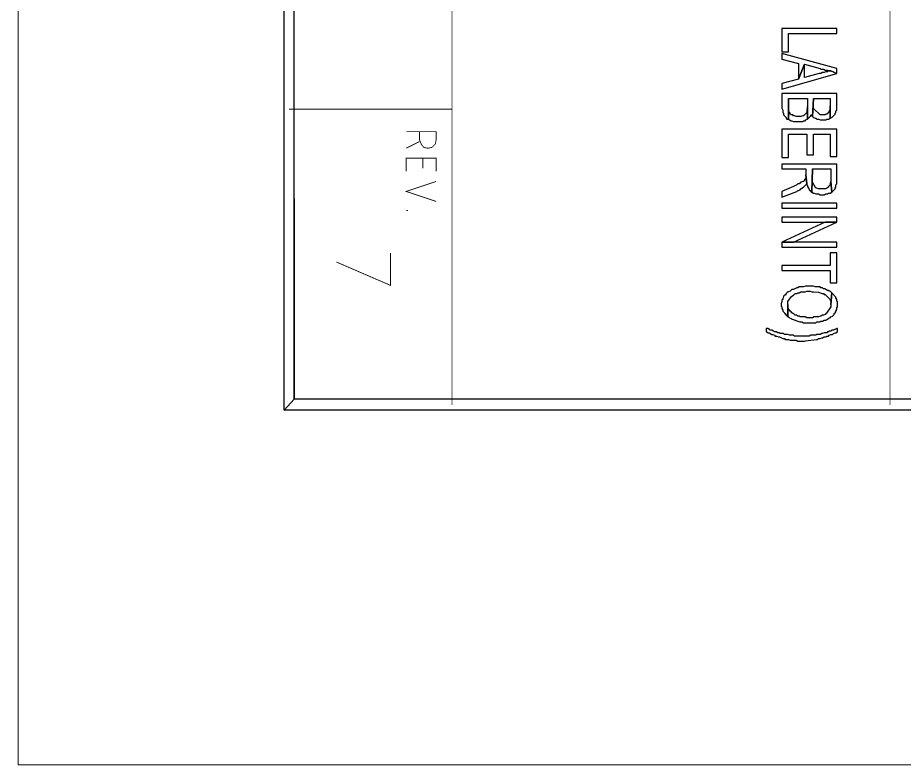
# Model space of a CAD drawing. Extents: x 0.1 to 11.6, y 0.2 to 16.4.
# Drawn here: x 0.125 to 1.014, y 0.187 to 0.937 of the extents above; entities that cross this region are included whole.
import ezdxf

# ---------------------------------------------------------------- set-up
doc = ezdxf.new("R2010")
doc.units = 0
doc.header["$MEASUREMENT"] = 0

msp = doc.modelspace()

# ---------------------------------------------------------------- linework, layer by layer
at = {"color": 0, "const_width": 0.000833}
msp.add_lwpolyline([(0.125, 0.1875), (11.5667, 0.1875), (11.5667, 16.3633), (0.125, 16.3633), (0.125, 0.1875)], close=True, dxfattribs=at)
at = {"color": 0}
for points in [[(0.401693, 16.04), (0.391656, 16.05), (0.401693, 0.554144)], [(0.391656, 16.05), (0.401693, 0.554144), (0.391656, 0.543294)], [(0.945856, 0.920844), (0.945856, 0.925836), (0.890842, 0.925836), (0.890842, 0.902507), (0.897515, 0.902507), (0.897515, 0.920844)], [(0.945856, 0.880806), (0.945856, 0.885796), (0.890842, 0.900825), (0.890842, 0.894965), (0.907497, 0.890842), (0.907497, 0.875), (0.913357, 0.889974), (0.929144, 0.885796), (0.930012, 0.884983), (0.932508, 0.884983), (0.93419, 0.884169), (0.936686, 0.884169), (0.938314, 0.883301), (0.939996, 0.883301)], [(0.945856, 0.880806), (0.939996, 0.883301), (0.9375, 0.883301), (0.936686, 0.882488), (0.935004, 0.882488), (0.933322, 0.881674), (0.93164, 0.881674), (0.930012, 0.880806), (0.928331, 0.880806), (0.913357, 0.876628), (0.913357, 0.889974), (0.907497, 0.875), (0.890842, 0.870822), (0.890842, 0.864963)], [(0.945856, 0.846625), (0.945856, 0.86084), (0.890842, 0.86084), (0.890842, 0.845811), (0.891656, 0.844129), (0.891656, 0.841635), (0.892524, 0.840821), (0.892524, 0.839139), (0.895019, 0.836643), (0.895019, 0.835829), (0.895833, 0.834961), (0.897515, 0.834961), (0.897515, 0.855794), (0.916667, 0.855794), (0.916667, 0.834961), (0.919163, 0.837511), (0.919976, 0.838325), (0.919976, 0.839139), (0.921658, 0.837511), (0.922526, 0.855794), (0.939182, 0.855794), (0.939182, 0.835829), (0.94081, 0.836643), (0.944174, 0.840007), (0.944174, 0.840821), (0.944988, 0.841635), (0.944988, 0.843317), (0.945856, 0.844129), (0.945856, 0.845811)], [(0.916667, 0.834961), (0.916667, 0.847493), (0.916667, 0.845811), (0.915853, 0.844129), (0.915853, 0.841635), (0.912489, 0.838325), (0.911675, 0.838325), (0.909993, 0.837511), (0.905003, 0.837511), (0.903321, 0.838325), (0.902507, 0.838325), (0.901693, 0.839139), (0.900011, 0.839139), (0.899143, 0.840007), (0.899143, 0.840821), (0.898329, 0.841635), (0.897515, 0.843317), (0.897515, 0.855794), (0.897515, 0.834961), (0.898329, 0.834147), (0.900011, 0.833333), (0.900825, 0.833333), (0.902507, 0.832465), (0.911675, 0.832465), (0.912489, 0.833333), (0.914171, 0.833333), (0.914985, 0.834147)], [(0.939182, 0.835829), (0.939182, 0.848307), (0.939182, 0.844129), (0.938314, 0.843317), (0.938314, 0.842503), (0.935818, 0.840007), (0.935004, 0.840007), (0.93419, 0.839139), (0.930826, 0.839139), (0.929363, 0.839247), (0.922743, 0.845215), (0.922526, 0.846625), (0.922526, 0.855794), (0.921658, 0.837511), (0.922526, 0.836643), (0.924154, 0.835829), (0.925022, 0.835829), (0.925836, 0.834961), (0.927518, 0.834961), (0.929144, 0.834147), (0.935004, 0.834147), (0.935818, 0.834961), (0.9375, 0.834961), (0.939182, 0.835829)], [(0.945856, 0.797472), (0.945856, 0.824978), (0.890842, 0.824978), (0.890842, 0.796658), (0.897515, 0.796658), (0.897515, 0.819988), (0.915853, 0.819988), (0.915853, 0.799154), (0.922526, 0.799154), (0.922526, 0.819988), (0.939182, 0.819988), (0.939182, 0.797472)], [(0.945856, 0.773329), (0.945856, 0.789985), (0.890842, 0.789985), (0.890842, 0.784993), (0.914985, 0.784993), (0.914985, 0.779135), (0.915853, 0.769965), (0.915853, 0.769151), (0.916667, 0.768338), (0.916667, 0.767469), (0.917481, 0.765842), (0.918349, 0.764974), (0.918349, 0.76416), (0.919163, 0.763292), (0.919976, 0.762478), (0.920844, 0.761664), (0.921658, 0.784993), (0.939996, 0.784993), (0.939996, 0.772461), (0.94081, 0.761664), (0.944174, 0.764974), (0.944174, 0.765842), (0.944988, 0.766656), (0.944988, 0.769151), (0.945856, 0.769965), (0.945856, 0.771647)], [(0.94081, 0.761664), (0.939996, 0.772461), (0.939182, 0.770833), (0.939182, 0.769151), (0.9375, 0.767469), (0.9375, 0.766656), (0.935818, 0.765842), (0.935004, 0.764974), (0.933106, 0.764974), (0.928874, 0.764974), (0.927518, 0.764974), (0.925836, 0.765842), (0.925022, 0.765842), (0.924479, 0.766276), (0.921604, 0.77181), (0.921658, 0.772461), (0.921658, 0.784993), (0.920844, 0.761664), (0.922526, 0.760796), (0.92334, 0.760796), (0.925022, 0.759983), (0.927518, 0.759983), (0.929144, 0.759169), (0.933322, 0.759169), (0.935004, 0.759983), (0.936686, 0.759983), (0.9375, 0.760796), (0.939182, 0.760796)], [(0.915853, 0.769965), (0.914985, 0.779135), (0.914985, 0.775825), (0.913357, 0.774143), (0.913357, 0.773329), (0.912489, 0.772461), (0.911675, 0.772461), (0.909993, 0.771647), (0.909179, 0.770833), (0.908311, 0.769965), (0.906685, 0.769965), (0.905817, 0.769151), (0.902507, 0.767469), (0.890842, 0.762478), (0.890842, 0.756674), (0.905817, 0.762478), (0.906685, 0.763292), (0.907497, 0.763292), (0.909179, 0.76416), (0.909993, 0.764974), (0.910807, 0.765842), (0.912489, 0.766656), (0.914985, 0.769151)], [(0.890842, 0.745822), (0.945856, 0.745822), (0.945856, 0.750814), (0.890842, 0.750814), (0.890842, 0.745822)], [(0.945856, 0.731662), (0.945856, 0.736654), (0.890842, 0.736654), (0.890842, 0.731662), (0.93419, 0.731662)], [(0.945856, 0.731662), (0.93419, 0.731662), (0.890842, 0.711643), (0.902507, 0.711643)], [(0.890842, 0.706651), (0.945856, 0.706651), (0.945856, 0.711643), (0.890842, 0.711643), (0.890842, 0.706651)], [(0.945856, 0.670844), (0.945856, 0.700792), (0.939182, 0.700792), (0.939182, 0.688314), (0.890842, 0.688314), (0.890842, 0.683322), (0.939182, 0.683322), (0.939182, 0.670844)], [(0.94081, 0.660807), (0.939996, 0.661675), (0.939182, 0.662489), (0.938314, 0.662489), (0.9375, 0.663303), (0.936686, 0.663303), (0.935004, 0.664171), (0.93419, 0.664985), (0.932508, 0.664985), (0.93164, 0.665799), (0.930012, 0.665799), (0.929144, 0.666667), (0.924154, 0.666667), (0.922526, 0.667481), (0.914171, 0.667481), (0.912489, 0.666667), (0.908311, 0.666667), (0.906685, 0.665799), (0.905817, 0.665799), (0.902507, 0.664171), (0.900825, 0.664171), (0.899143, 0.662489), (0.897515, 0.661675), (0.896647, 0.661675), (0.895019, 0.659993), (0.894151, 0.658311), (0.893337, 0.658311), (0.892524, 0.657497), (0.892524, 0.656629), (0.891656, 0.655003), (0.891656, 0.654135), (0.890842, 0.653321), (0.890842, 0.651639), (0.889974, 0.650011), (0.889974, 0.647461), (0.890842, 0.646647), (0.890842, 0.644965), (0.891656, 0.643338), (0.891656, 0.642469), (0.892524, 0.641656), (0.893337, 0.640842), (0.893337, 0.639974), (0.894151, 0.639974), (0.895019, 0.638292), (0.896647, 0.636664), (0.896647, 0.651639), (0.896701, 0.652235), (0.90039, 0.657064), (0.900825, 0.657497), (0.902507, 0.658311), (0.904189, 0.659993), (0.905817, 0.659993), (0.906685, 0.660807), (0.908311, 0.660807), (0.909993, 0.661675), (0.914171, 0.661675), (0.915853, 0.662489), (0.919163, 0.662489), (0.920844, 0.661675), (0.922472, 0.661729), (0.927462, 0.661404), (0.931207, 0.660211), (0.932508, 0.659993), (0.933322, 0.659125), (0.93419, 0.659125), (0.939182, 0.654135), (0.939182, 0.653321), (0.939996, 0.652507), (0.939996, 0.649143)], [(0.946669, 0.649143), (0.946669, 0.651639), (0.945856, 0.652507), (0.945856, 0.654135), (0.944988, 0.655817), (0.944988, 0.656629), (0.94081, 0.660807), (0.939996, 0.649143), (0.939996, 0.647461), (0.94005, 0.646701), (0.935493, 0.640571), (0.935004, 0.639974), (0.93419, 0.63916), (0.932508, 0.638292), (0.93164, 0.638292), (0.930012, 0.637478), (0.929144, 0.637478), (0.927518, 0.636664), (0.92334, 0.636664), (0.921658, 0.635796), (0.915853, 0.635796), (0.914171, 0.636664), (0.909179, 0.636664), (0.908311, 0.637478), (0.906685, 0.637478), (0.905817, 0.638292), (0.904189, 0.638292), (0.902507, 0.639974), (0.901693, 0.639974), (0.900825, 0.640842), (0.900011, 0.641656), (0.899143, 0.642469), (0.898329, 0.643338), (0.897515, 0.644151), (0.897515, 0.644965), (0.896647, 0.645833), (0.896647, 0.649143), (0.896647, 0.636664), (0.897515, 0.636664), (0.898329, 0.635796), (0.900011, 0.634983), (0.900282, 0.634603), (0.908692, 0.631782), (0.909179, 0.631674), (0.910807, 0.631674), (0.912489, 0.630806), (0.915582, 0.630806), (0.922635, 0.630806), (0.925022, 0.630806), (0.925836, 0.631674), (0.929144, 0.631674), (0.930012, 0.632488), (0.93164, 0.632488), (0.933322, 0.633301), (0.935004, 0.633301), (0.935818, 0.634169), (0.9375, 0.634983), (0.938314, 0.635796), (0.939182, 0.635796), (0.939996, 0.636664), (0.941678, 0.637478), (0.94336, 0.63916), (0.94336, 0.639974), (0.944174, 0.640842), (0.944988, 0.641656), (0.944988, 0.642469), (0.945856, 0.644151), (0.945856, 0.645833), (0.946669, 0.646647), (0.946669, 0.648329)], [(0.946669, 0.621636), (0.946669, 0.625), (0.945856, 0.625), (0.942492, 0.623318), (0.94081, 0.623318), (0.939996, 0.622504), (0.938314, 0.622504), (0.9375, 0.621636), (0.936686, 0.621636), (0.935818, 0.620822), (0.933322, 0.620822), (0.93164, 0.620008), (0.930826, 0.620008), (0.929144, 0.61914), (0.925836, 0.61914), (0.925022, 0.618326), (0.919976, 0.618326), (0.918349, 0.617458), (0.903321, 0.617458), (0.902507, 0.618326), (0.898329, 0.618326), (0.896647, 0.61914), (0.893337, 0.61914), (0.892524, 0.620008), (0.88916, 0.620008), (0.888346, 0.620822), (0.886664, 0.620822), (0.884983, 0.621636), (0.883356, 0.621636), (0.882488, 0.622504), (0.88086, 0.623318), (0.879178, 0.623318), (0.87831, 0.624132), (0.876682, 0.625), (0.875, 0.625), (0.875, 0.621636), (0.875814, 0.621636), (0.876682, 0.620822), (0.87831, 0.620822), (0.879178, 0.620008), (0.88086, 0.61914), (0.881674, 0.61914), (0.883356, 0.618326), (0.884169, 0.617458), (0.885851, 0.617458), (0.887478, 0.616644), (0.888346, 0.616644), (0.891656, 0.614963), (0.893337, 0.614963), (0.894151, 0.61415), (0.897515, 0.61415), (0.899143, 0.613336), (0.905003, 0.613336), (0.906685, 0.612468), (0.913357, 0.612468), (0.914442, 0.612522), (0.92551, 0.61415), (0.92665, 0.61415), (0.927518, 0.614963), (0.929144, 0.614963), (0.930826, 0.615831), (0.93164, 0.615831), (0.933322, 0.616644), (0.935004, 0.616644), (0.935818, 0.617458), (0.9375, 0.617458), (0.938314, 0.618326), (0.939996, 0.61914), (0.941678, 0.61914), (0.942492, 0.620008), (0.944174, 0.620822), (0.944988, 0.620822)], [(0.401693, 0.554144), (0.391656, 0.543294), (11.29, 0.554144)], [(0.391656, 0.543294), (11.29, 0.554144), (11.3, 0.543294)]]:
    msp.add_lwpolyline(points, close=True, dxfattribs=at)
at = {"color": 0, "const_width": 0.000833}
for points in [[(0.560004, 3.82747), (0.560004, 0.54834)], [(0.999186, 2.44), (0.999186, 0.54834)], [(0.560004, 0.844997), (0.396647, 0.844997)], [(0.51416, 0.822483), (0.544162, 0.822483), (0.544162, 0.814128)], [(0.527507, 0.814128), (0.527507, 0.822483)], [(0.527507, 0.8125), (0.51416, 0.805826)], [(0.527507, 0.814128), (0.529189, 0.810004), (0.531685, 0.80664), (0.535807, 0.805826), (0.539985, 0.80664), (0.543349, 0.810004), (0.544162, 0.814128)], [(0.51416, 0.782497), (0.51416, 0.795844), (0.544162, 0.795844), (0.544162, 0.782497)], [(0.530817, 0.785807), (0.530817, 0.795844)], [(0.544162, 0.772461), (0.51416, 0.762478), (0.544162, 0.752496)], [(0.51416, 0.743326), (0.515842, 0.743326)], [(0.444174, 0.691678), (0.498318, 0.668294), (0.498318, 0.700792)]]:
    msp.add_lwpolyline(points, dxfattribs=at)

doc.saveas('drawing.dxf')
